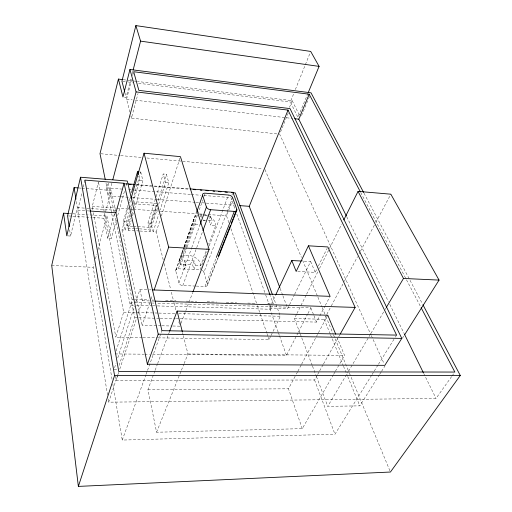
<?xml version="1.0" encoding="UTF-8"?>
<svg xmlns="http://www.w3.org/2000/svg" width="512" height="512" viewBox="0 0 512 512"><rect width="100%" height="100%" fill="white"/><g stroke="black" fill="none" stroke-linecap="round" stroke-linejoin="round"><path stroke-width="0.38" stroke-dasharray="2.56 1.92" d="M67.539 235.878L70.56 236.051L77.325 207.622L76.205 200.691M107.546 395.098L77.741 210.195L81.984 192.448M83.27 187.046L84.934 180.102M92.819 209.555L92.256 206.426L98.432 181.926M124.518 97.171L126.093 97.357L131.2 77.536M132.179 73.728L132.966 70.675M129.882 112.083L126.566 99.194L131.693 79.354M132.678 75.539L133.466 72.486M111.565 212.896L106.502 187.885L107.782 182.982M120.48 196.685L108.557 195.789L112.026 182.707M116.454 220.032L111.334 238.381L107.686 238.17L103.859 218.24L111.258 190.47L85.958 188.512M276.832 133.907L131.443 118.15L138.035 93.466M112.045 379.334L93.178 267.328L94.003 264.269M95.443 258.912L96.672 254.317M97.907 249.728L106.957 216.051L88.013 214.797M107.686 238.17L114.746 212.512M114.957 211.757L115.373 210.246L111.258 190.47M117.728 215.45L124.768 190.221M126.048 185.638L127.11 181.818M128.397 207.68L122.01 229.926L125.158 230.118L123.296 221.446L128.109 204.634M129.203 200.813L129.856 198.522M129.722 203.078L130.605 200.013M132.768 226.298L127.354 225.958L126.406 221.651L129.28 211.731M130.598 207.149L131.482 204.096M132.806 199.52L140.749 172.051L139.456 171.936M125.158 230.118L129.83 214.029M131.168 209.434L132.058 206.368M133.171 202.534L139.622 180.314L138.566 176.045M127.354 225.958L130.438 215.354M131.546 211.565L132.429 208.531M133.747 203.987L134.413 201.715L156.512 203.334L149.005 227.315L137.408 226.592M139.181 230.976L128.301 230.31L127.827 228.128L130.707 218.272M131.814 214.483L133.146 209.939M134.477 205.389L134.918 203.872L134.413 201.715M128.301 230.31L131.219 220.365M132.57 215.776L133.69 211.949M134.592 208.89L142.899 180.582L140.749 172.051M149.005 227.315L147.962 223.04L155.232 199.642M156.166 196.621L163.2 173.978L166.374 174.253L168.774 182.714L160.115 209.914M163.206 259.795L156.211 232.013L153.139 231.827L151.008 223.238L156.678 205.152M158.099 200.627L166.374 174.253M139.962 231.021L150.067 231.642L149.536 229.472L157.075 205.472L134.918 203.872M142.138 337.581L115.802 337.165L123.661 312.154L104.512 213.306M150.067 231.642L157.459 208.179M158.656 204.397L165.574 182.451L163.2 173.978M153.139 231.827L158.675 214.451M133.44 305.216L130.246 305.12L132.07 299.392L108.122 183.066M116.128 350.899L131.616 302.4L153.92 303.078M156.211 232.013L160.122 219.834M161.35 216.026L180.435 156.64M114.592 367.686L116.07 363.13M117.792 357.811L134.509 306.17M135.738 302.368L139.917 289.459L148.71 289.773M119.098 365.427L134.752 317.696L131.616 302.4M451.642 376.563L436.013 398.438L108.685 402.176L118.528 372.339M317.286 375.098L314.554 379.981L116.038 380.442L117.792 375.13M118.042 374.368L118.547 372.851M119.795 369.056L136.595 318.182M138.099 313.626L142.362 300.717L139.917 289.459M161.037 325.773L142.15 325.376L149.798 302.81M151.072 299.046L152.346 295.283M175.763 270.157L183.693 247.757M183.93 247.091L196.282 212.198M179.546 259.603L183.821 247.539M184.058 246.867L194.202 218.227M195.475 286.061L182.778 285.568A3.373 2.278 19.9 0 1 178.925 283.008L175.77 271.014L184.013 247.763M184.275 247.008L196.506 212.499M179.584 262.413L184.877 247.52M185.101 246.886L194.054 221.664M175.77 271.014A3.328 2.214 19.5 0 1 178.304 268.8L197.498 214.899M197.766 214.15L202.835 199.93M204.166 196.186L204.966 193.939M194.093 260.909L192.627 264.87L193.952 269.517L195.424 265.555L194.093 260.909L184.742 260.448L183.309 264.429L184.589 269.088L186.029 265.107L180.762 264.858L186.989 247.437M187.213 246.797L195.322 224.096A11.424 7.046 20.1 0 1 197.811 215.29M200.39 216.934L200.915 215.488L210.618 216.16L212.109 220.762L210.496 225.088L215.77 225.434L208.71 244.122M178.925 283.008L191.45 248.416M191.718 247.661L200.16 224.346M371.68 375.162L334.963 434.24L122.272 440.07L145.894 374.874M146.163 374.125L147.251 371.13M147.52 370.381L161.914 330.662M182.778 285.568L196.422 248.378M196.698 247.635L202.432 232.013M210.618 216.16L209.018 220.486L210.496 225.088M333.389 374.746L302.266 428.659L156.576 432.224L147.942 389.696L154.886 370.976M155.162 370.227L157.382 364.237M157.658 363.488L169.325 332.051M195.424 265.555L200.525 265.798L207.296 247.859M178.304 268.8L200.147 269.798L207.232 251.11M209.216 245.875L228.48 195.034M181.056 323.187L192.678 292.608M231.942 194.976L232.448 193.664M196.269 286.093L204.998 286.426A3.341 2.234 21.3 0 0 207.43 284.134L203.923 272.275L232.589 197.587M228.851 222.611L226.522 215.814L228.506 210.643M228.794 209.907L232.198 201.043M204.998 286.426L216.019 258.202M207.43 284.134L217.6 258.195M207.405 285.229L218.138 257.85M156.576 432.224L181.146 370.957M181.44 370.221L183.808 364.314M184.102 363.578L187.949 353.978L183.302 335.597M307.974 93.21L297.933 117.44L290.355 102.01L293.894 93.216M295.366 89.549L305.094 65.357M305.389 64.621L310.406 52.16M289.485 107.334L292.173 100.666L137.434 81.453M288.25 112.986L279.667 134.214L370.944 334.81M301.549 115.558L308.275 99.424M308.582 98.694L309.498 96.493M278.157 332.09L269.568 307.994L271.251 304.397M271.59 303.68L275.629 295.046M157.402 305.92L270.81 309.261L272.384 305.907M158.106 337.837L269.05 339.59L270.758 336.058M271.104 335.354L280.333 316.294L272.691 295.354M269.568 307.994L287.686 308.538L294.291 294.995M294.637 294.285L310.63 261.51L302.784 261.101M297.766 271.514L315.213 272.333L316.966 268.806M318.374 265.99L327.149 248.365M300.083 333.408L294.438 318.528L296.582 314.24M296.934 313.53L306.234 294.957M306.586 294.24L318.029 271.386M319.456 268.525L329.107 249.242M329.466 248.525L341.619 224.237M152.608 354.259L286.47 355.437L298.106 332.723M298.464 332.013L307.552 314.272M307.917 313.562L310.829 307.878L157.107 303.181M180.198 318.797L316.538 322.093L324.966 306.086M325.331 305.389L330.093 296.339M330.214 333.965L324.173 319.29L326.426 315.072M326.797 314.368L330.918 306.637M331.29 305.933L342.899 284.147M344.397 281.338L357.504 256.736M359.008 253.926L360.128 251.821M360.506 251.117L374.362 225.114M375.859 222.304L390.835 194.189M302.266 428.659L288.474 388.806L295.962 374.79M296.333 374.093L297.459 371.987M297.837 371.29L301.203 364.979M301.581 364.282L318.061 333.446M318.432 332.742L327.795 315.226M317.677 374.4L319.238 371.61M319.629 370.912L323.142 364.627M323.533 363.93L338.355 337.414M338.746 336.717L339.917 334.624M333.792 374.054L334.989 371.981M335.386 371.29L344.563 355.392L337.549 338.598M379.411 374.758L359.808 405.862L327.744 406.33L348.102 371.955M348.512 371.27L370.496 334.144M370.906 333.459L384.749 310.086M385.158 309.395L385.971 308.019M372.102 374.483L373.792 371.77M374.214 371.091L378.016 364.979M378.432 364.301L394.893 337.818M395.315 337.139L396.582 335.104M379.834 374.086L381.114 372.058M381.536 371.379L384.947 365.971M402.419 338.246L403.693 336.218M452.102 375.917L453.946 373.344M147.942 389.696L288.474 388.806M114.099 369.203L117.101 369.21M115.162 353.933L143.846 354.182M144.64 354.189L149.421 354.234M187.949 353.978L344.563 355.392M142.938 337.594L157.306 337.824M161.824 325.786L172.051 326.003M172.838 326.016L179.923 326.17L178.368 319.994M294.438 318.528L324.173 319.29M134.752 317.696L137.939 317.779M138.739 317.798L159.469 318.298M160.262 318.317L175.411 318.682M176.211 318.701L179.398 318.778M123.661 312.154L158.029 313.062M158.829 313.088L175.616 313.53M178.816 313.613L280.333 316.294M136.634 305.312L151.808 305.76M152.608 305.779L156.602 305.901M132.07 299.392L134.47 299.469M135.264 299.494L148.832 299.923M152.026 300.026L153.619 300.077M165.594 300.461L175.968 300.787M186.342 301.12L196.717 301.453M207.091 301.779L216.672 302.086M226.246 302.394L236.621 302.72M247.795 303.078L256.576 303.36M267.744 303.712L273.331 303.891L270.349 295.661M142.362 300.717L151.136 300.992M151.93 301.018L154.323 301.094M149.504 289.805L151.104 289.862M51.725 265.478L93.178 267.328M183.309 264.429L192.627 264.87M127.827 228.128L134.803 228.563M135.578 228.608L138.682 228.8M139.456 228.851L149.536 229.472M133.536 226.349L136.634 226.541M195.322 224.096L200.774 224.454M68.371 215.923L92.032 217.466M92.819 217.517L103.859 218.24M123.296 221.446L126.406 221.651M147.962 223.04L151.008 223.238M203.104 220.154L205.357 220.307M208.358 220.506L212.109 220.762M69.069 213.536L72.224 213.747M73.018 213.798L87.226 214.746M77.325 207.622L86.042 208.224M86.835 208.282L115.373 210.246M77.741 210.195L86.483 210.79M87.277 210.848L88.87 210.957M203.066 220.083L205.299 220.23M92.256 206.426L116.09 208.09M116.883 208.147L128.8 208.979M129.594 209.037L132.774 209.261M133.568 209.312L196.333 213.702M199.507 213.926L202.688 214.15M203.482 214.202L207.45 214.483M208.25 214.534L226.522 215.814M121.274 196.742L131.61 197.517M132.403 197.574L156.25 199.36M157.043 199.424L195.2 202.278M195.994 202.336L200.762 202.694M201.555 202.752L205.53 203.053M206.323 203.11L234.144 205.197M78.842 187.968L81.21 188.147M82.003 188.211L85.165 188.454M106.502 187.885L123.936 189.248M128.691 189.619L131.072 189.805M134.24 190.054L190.515 194.451M191.309 194.509L200.819 195.251M203.987 195.501L230.938 197.606L235.219 209.594M124.678 183.629L127.072 183.821M136.621 184.589L189.165 188.819M125.491 184.096L127.085 184.224M135.84 184.928L153.35 186.336M154.144 186.4L189.165 189.216M139.622 180.314L142.899 180.582M165.574 182.451L168.774 182.714M100.794 153.747L119.872 155.507M120.672 155.578L141.338 157.485M146.899 157.997L181.875 161.216M182.675 161.293L262.163 168.614M126.566 99.194L132.122 99.84M135.296 100.211L292.448 118.458M123.174 79.68L133.472 80.96M134.266 81.062L136.64 81.357M122.733 81.318L127.475 81.901M128.262 82.003L133.798 82.682M138.547 83.27L290.355 102.01M364.006 193.171L422.586 304.115M360.71 192.48L420.762 307.014M292.173 100.666L300.282 117.043M346.771 216.826L388.39 301.53M389.805 304.403L403.917 333.114M423.667 373.318L436.013 398.438M371.277 335.539L384.173 363.885M310.63 261.51L315.213 272.333M264.986 169.587L301.395 257.37M302.618 260.32L317.606 296.467M317.914 297.203L321.894 306.79M322.195 307.533L325.562 315.648M325.869 316.384L333.21 334.086M333.517 334.822L349.12 372.448M349.427 373.184L390.118 471.296M330.515 334.694L343.2 365.51M343.501 366.246L347.43 375.782M347.731 376.518L359.808 405.862M310.829 307.878L313.683 314.989M313.971 315.699L316.538 322.093M300.365 334.157L301.491 337.133M301.773 337.875L312.218 365.408M312.499 366.15L316.173 375.821M316.454 376.563L327.744 406.33M280.109 288.39L282.637 295.104M282.918 295.853L287.686 308.538M314.554 379.981L334.963 434.24M236.826 214.093L265.459 294.272M265.728 295.021L269.472 305.51M269.741 306.259L270.81 309.261M278.419 332.845L279.226 335.104M279.494 335.859L286.47 355.437M230.931 228.646L257.12 304.87M257.382 305.626L266.72 332.8M266.976 333.555L268.013 336.57M268.275 337.325L269.05 339.59M200.915 215.488L201.53 217.466M184.742 260.448L186.029 265.107M124.909 92.742L126.093 97.357M130.861 115.878L131.443 118.15M182.528 332.531L183.104 334.829M164.179 263.654L170.592 289.126M171.366 292.211L173.894 302.246M174.093 303.014L176.032 310.733M122.01 229.926L142.15 325.376M106.022 183.309L108.557 195.789M111.725 213.677L130.246 305.12M106.957 216.051L111.334 238.381M98.586 182.707L104.358 212.525M93.382 212.685L115.802 337.165M115.264 375.949L116.038 380.442M112.838 384.07L122.272 440.07M108.179 399.027L108.685 402.176M69.645 229.843L70.56 236.051M180.762 264.858A10.97 7.2 20 0 1 187.782 255.264A10.97 7.2 20 0 1 200.525 265.798M199.61 214.874A11.424 7.046 20.1 0 1 202.451 214.79M205.472 215.283A11.424 7.046 20.1 0 1 215.77 225.434M200.147 269.798A3.296 2.176 20.8 0 1 200.429 269.824M202.253 270.413A3.296 2.176 20.8 0 1 203.923 272.275"/><path stroke-width="0.77" d="M68.282 213.485L63.546 213.171L51.725 265.478L78.368 486.4L390.426 472.032L460.275 375.488L422.963 304.826M78.048 187.904L74.099 187.597L67.584 215.872L69.184 226.733M363.635 192.467L311.027 92.826L129.952 69.504L136.09 91.904L288.026 110.093L396.582 335.104L161.914 330.662L127.328 181.05L80.512 177.229L66.784 235.834L63.546 213.171M122.381 79.584L118.419 79.091L100 153.67L105.229 179.411M308.282 92.474L319.091 66.381L310.701 51.424L135.872 25.6L121.939 81.222L124.71 91.974M129.952 69.504L122.95 96.986L118.419 79.091M133.158 69.914L140.576 41.133L135.872 25.6M112.838 179.629L136.09 91.904M360.339 191.77L309.19 94.208L133.664 71.725L138.861 90.381L290.029 108.589L401.792 338.4L384.832 365.338L147.392 364.269L115.898 212.794L124.064 183.258L84.934 180.102L118.778 371.597L454.861 372.058L421.133 307.718M131.603 192.403L137.51 171.77L138.803 171.878M131.04 198.477L144.038 153.216L180.435 156.64L209.12 249.357L192.96 291.866M78.368 486.4L114.56 375.59L80.512 177.229M154.131 290.016L168.659 247.136L144.038 153.216M196.774 211.75L202.618 195.245A3.584 2.125 19.8 0 1 205.235 193.19L228.48 195.034A3.546 2.08 20.8 0 1 232.589 197.587L236.781 209.267L233.587 217.421M147.392 364.269L158.221 334.17L124.064 183.258M200.435 223.597L206.426 207.046L202.618 195.245M202.976 230.528L210.624 209.702L234.298 211.405A3.597 2.144 21.2 0 0 236.781 209.267M169.6 331.302L177.101 311.085L327.795 315.226L335.725 334.214M216.314 257.459L234.298 211.405M218.47 255.968L224.864 239.661M225.446 238.176L230.387 225.581M231.258 223.354L233.005 218.906M218.426 257.114L236.8 210.336M279.834 287.648L249.248 206.323L288.026 110.093M346.419 216.109L298.797 119.194L309.19 94.208M275.968 294.33L291.795 260.531L301.21 261.018M340.307 333.926L355.13 307.405L327.853 246.957L308.422 245.811L296.179 271.437L291.795 260.531M343.763 219.955L358.061 191.379L390.835 194.189L439.059 280.096L404.55 334.867M386.381 307.334L403.482 278.458L358.061 191.379M114.56 375.59L460.275 375.488M158.221 334.17L401.792 338.4M155.123 301.12L355.13 307.405M152.704 289.92L330.093 296.339L308.422 245.811M403.482 278.458L439.059 280.096M168.659 247.136L209.12 249.357M89.664 211.008L115.898 212.794M239.712 205.613L249.248 206.323M127.866 183.885L134.234 184.397M189.958 188.883L232.947 192.346L270.08 294.912M129.472 184.416L131.066 184.544M193.146 189.536L195.533 189.728M200.307 190.106L201.894 190.234M205.875 190.554L208.262 190.746M213.037 191.13L214.63 191.258M218.611 191.578L220.998 191.77M224.979 192.09L227.366 192.282M231.347 192.602L235.322 192.922L272.422 294.611M294.829 118.733L298.797 119.194M140.576 41.133L319.091 66.381M404.269 333.837L423.315 372.595M177.101 311.085L182.33 331.77M137.51 171.77L138.214 174.618M74.099 187.597L75.962 199.149M210.624 209.702A3.635 2.189 20.1 0 1 206.426 207.046"/></g></svg>
